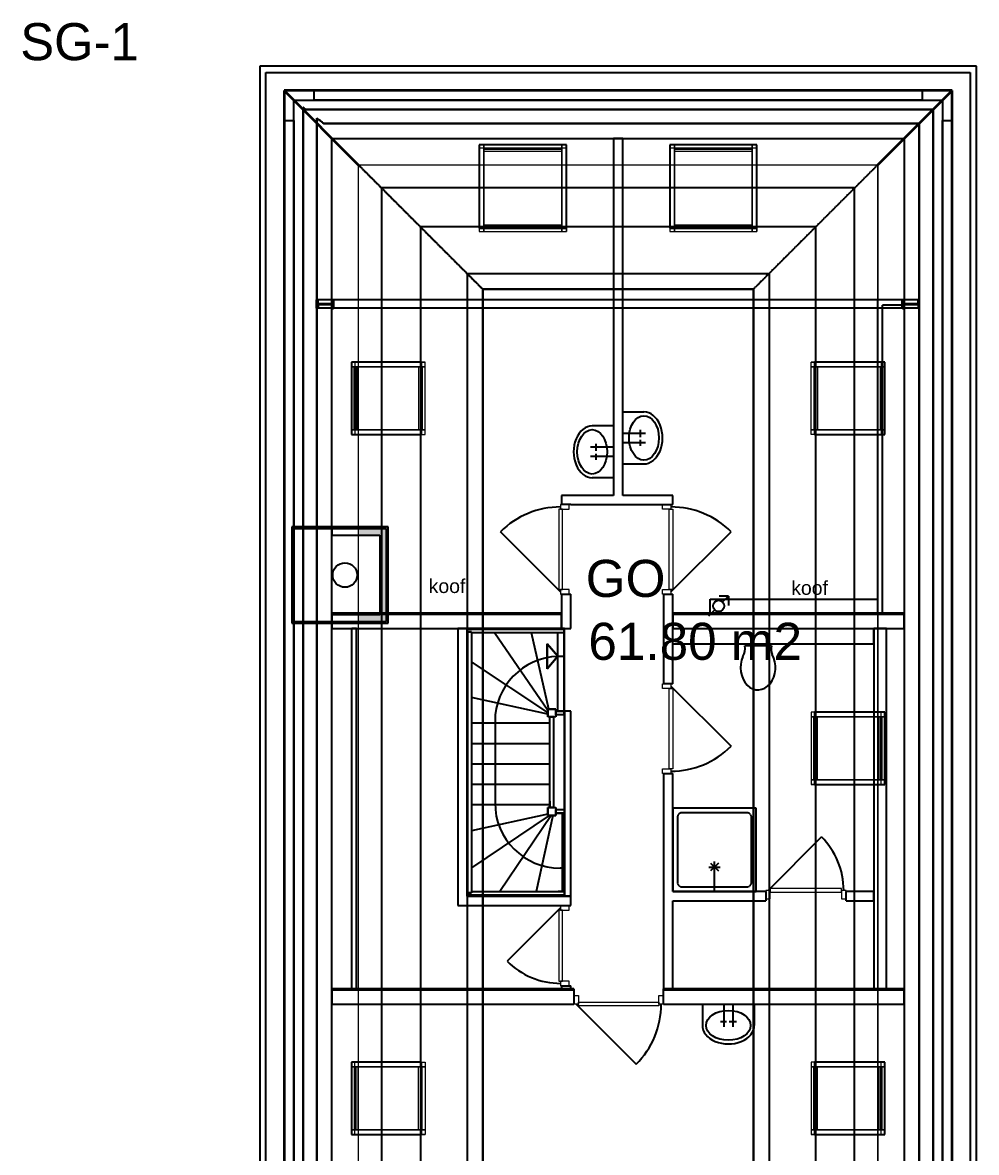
# Model space of a CAD drawing. Header units: millimetres. Extents: x 0 to 59350, y 0 to 29700.
# Drawn here: x 44178 to 46752, y 18682 to 21731 of the extents above; entities that cross this region are included whole.
import ezdxf

# ---------------------------------------------------------------- set-up
doc = ezdxf.new("R2010")
doc.units = ezdxf.units.MM
doc.linetypes.add('PUNKT2_S9', pattern=[1, 0, -1])
doc.linetypes.add('VERDECKT2_S2', pattern=[2.7, 2, -0.7])
doc.layers.add('LAYER1', color=1, linetype='Continuous', lineweight=18)
doc.layers.add('Standard', color=7, linetype='Continuous', lineweight=25)
for name, color, linetype in [('LAYER3', 1, 'Continuous'), ('LAYER4', 1, 'Continuous'), ('LAYER9', 1, 'Continuous')]:
    doc.layers.add(name, color=color, linetype=linetype)
doc.styles.add('ARIAL', font='arial.ttf')

msp = doc.modelspace()

# ---------------------------------------------------------------- hatches: boundary and pattern name
at = {"layer": 'Standard', "linetype": 'PUNKT2_S9', "lineweight": -3}
for points in [[(45083.8, 20347.5), (45142.4, 20347.5), (45142.4, 20365), (45083.8, 20365)], [(45142.4, 20365), (45142.4, 20132.5), (45159.9, 20132.5), (45159.9, 20365)], [(45083.8, 20115), (45159.9, 20115), (45159.9, 20132.5), (45083.8, 20132.5)]]:
    msp.add_hatch(color=9, dxfattribs=at).paths.add_polyline_path(points)

# ---------------------------------------------------------------- linework, layer by layer
at = {"layer": 'LAYER1', "color": 1, "linetype": 'Continuous', "lineweight": -3}
for p, q in [((45595.3, 19874.5), (45451.5, 20084.2)), ((45598.4, 19878.3), (45551.6, 20084.2)), ((45622.4, 19872.5), (45622.4, 20084.2)), ((45638.6, 20084.2), (45638.6, 19872.5)), ((45593.6, 20054.1), (45593.6, 19987.2)), ((45622.4, 20020.7), (45593.6, 20054.1)), ((45593.6, 20054.1), (45622.4, 20020.7)), ((45593.6, 19987.2), (45593.6, 20054.1)), ((45595.3, 19868.9), (45389.4, 20006.1)), ((45593.6, 19987.2), (45622.4, 20020.7)), ((45622.4, 20020.7), (45593.6, 19987.2)), ((45595.3, 19864.9), (45389.4, 19909.3)), ((45599.1, 19878.3), (45595.3, 19878.3)), ((45595.3, 19878.3), (45595.3, 19864.9)), ((45604.7, 19878.3), (45595.3, 19878.3)), ((45595.3, 19878.3), (45595.3, 19868.9)), ((45608.7, 19878.3), (45595.3, 19878.3)), ((45595.3, 19878.3), (45595.3, 19874.5)), ((45616.5, 19878.3), (45598.4, 19878.3)), ((45616.5, 19872.5), (45616.5, 19878.3)), ((45595.3, 19875.2), (45595.3, 19857.1)), ((45632.4, 19872.5), (45616.5, 19872.5)), ((45638.6, 19872.5), (45622.4, 19872.5)), ((45601.1, 19840), (45389.4, 19840)), ((45452.8, 19845), (45452.8, 19625)), ((45601.1, 19785), (45389.4, 19785)), ((45601.1, 19730), (45389.4, 19730)), ((45601.1, 19675), (45389.4, 19675)), ((45601.1, 19620), (45389.4, 19620)), ((45595.3, 19612.8), (45595.3, 19594.7)), ((45601.1, 19612.8), (45595.3, 19612.8)), ((45595.3, 19605), (45595.3, 19591.6)), ((45601.1, 19630), (45601.1, 19612.8)), ((45595.3, 19594.7), (45389.4, 19549.8)), ((45599.1, 19591.6), (45389.4, 19450.2)), ((45604.7, 19591.6), (45465.9, 19385.7)), ((45608.7, 19591.6), (45563.7, 19385.7)), ((45595.3, 19601.1), (45595.3, 19591.6)), ((45595.3, 19595.5), (45595.3, 19591.6)), ((45595.3, 19591.6), (45599.1, 19591.6)), ((45595.3, 19591.6), (45608.7, 19591.6)), ((45595.3, 19591.6), (45604.7, 19591.6)), ((45598.4, 19591.6), (45616.5, 19591.6)), ((45616.5, 19591.6), (45616.5, 19597.5)), ((45616.5, 19597.5), (45633.6, 19597.5)), ((45623.6, 19597.5), (45639.9, 19597.5)), ((45633.6, 19597.5), (45633.6, 19385.7)), ((45639.9, 19385.7), (45623.6, 19385.7))]:
    msp.add_line(p, q, dxfattribs=at)
at = {"layer": 'LAYER3', "color": 3, "linetype": 'Continuous', "lineweight": -3}
for p, q in [((45379.9, 20093.7), (45638.6, 20093.7)), ((45638.6, 20093.7), (45638.6, 20084.2)), ((45379.9, 19382.7), (45379.9, 20087.2)), ((45379.9, 20087.2), (45389.4, 20087.2)), ((45389.4, 20087.2), (45379.9, 20087.2)), ((45389.4, 20087.2), (45389.4, 19382.7)), ((45638.6, 20084.2), (45389.4, 20084.2)), ((45601.1, 19612.8), (45601.1, 19857.1)), ((45601.1, 19857.1), (45610.6, 19857.1)), ((45610.6, 19857.1), (45610.6, 19612.8)), ((45616.5, 19863), (45616.5, 19872.5)), ((45616.5, 19872.5), (45638.6, 19872.5)), ((45638.6, 19863), (45616.5, 19863)), ((45638.6, 19872.5), (45638.6, 19863)), ((45610.6, 19612.8), (45601.1, 19612.8)), ((45616.5, 19597.5), (45616.5, 19607)), ((45616.5, 19607), (45639.9, 19607)), ((45639.9, 19597.5), (45616.5, 19597.5)), ((45389.4, 19382.7), (45379.9, 19382.7)), ((45379.9, 19376.2), (45379.9, 19382.7)), ((45379.9, 19382.7), (45389.4, 19382.7)), ((45639.9, 19376.2), (45379.9, 19376.2)), ((45389.4, 19385.7), (45639.9, 19385.7))]:
    msp.add_line(p, q, dxfattribs=at)
at = {"layer": 'LAYER4', "color": 4, "linetype": 'Continuous', "lineweight": -3}
for p, q in [((45595.3, 19857.1), (45595.3, 19878.3)), ((45595.3, 19878.3), (45616.5, 19878.3)), ((45616.5, 19878.3), (45616.5, 19857.1)), ((45616.5, 19857.1), (45595.3, 19857.1)), ((45595.3, 19591.6), (45595.3, 19612.8)), ((45595.3, 19612.8), (45616.5, 19612.8)), ((45616.5, 19612.8), (45616.5, 19591.6)), ((45616.5, 19591.6), (45595.3, 19591.6))]:
    msp.add_line(p, q, dxfattribs=at)
at = {"layer": 'LAYER9', "color": 8, "linetype": 'Continuous', "lineweight": -3}
for p, q in [((45622.4, 20020.7), (45638.6, 20020.7)), ((45639.9, 19449.2), (45628.6, 19449.2))]:
    msp.add_line(p, q, dxfattribs=at)
for centre, start, end in [((45628.6, 19845), 92.0375, 180), ((45628.6, 19625), 180, 270)]:
    msp.add_arc(centre, 175.8, start, end, dxfattribs=at)
at = {"layer": 'Standard', "color": 5, "linetype": 'Continuous', "lineweight": -3}
for p, q in [((44818.1, 21613), (44818.1, 17929.5)), ((46751.6, 21613), (44818.1, 21613)), ((44834.9, 17946.2), (44834.9, 21596.2)), ((44834.9, 21596.2), (46734.9, 21596.2)), ((46734.9, 21596.2), (46734.9, 17946.2)), ((46751.6, 17929.5), (46751.6, 21613)), ((45645.4, 21401.3), (45410.4, 21401.3)), ((45410.4, 21401.3), (45410.4, 21347.3)), ((45645.4, 21347.3), (45645.4, 21401.3)), ((46159.4, 21401.3), (45924.4, 21401.3)), ((45924.4, 21401.3), (45924.4, 21347.3)), ((46159.4, 21347.3), (46159.4, 21401.3)), ((45083.8, 20814), (45065.2, 20814)), ((45065.2, 20814), (45065.2, 20619)), ((46504.6, 20814), (46486, 20814)), ((46504.6, 20619), (46504.6, 20814)), ((45797.4, 20680), (45854.6, 20680)), ((45772.4, 20642.5), (45715.1, 20642.5)), ((45065.2, 20619), (45083.8, 20619)), ((45797.4, 20622.5), (45859, 20622.5)), ((45844.8, 20631.6), (45844.8, 20612.4)), ((46486, 20619), (46504.6, 20619)), ((45772.4, 20585), (45710.8, 20585)), ((45724.9, 20594.1), (45724.9, 20574.9)), ((45797.4, 20597.5), (45859, 20597.5)), ((45844.8, 20605), (45844.8, 20588.8)), ((45772.4, 20560), (45710.8, 20560)), ((45724.9, 20567.5), (45724.9, 20551.3)), ((45797.4, 20540), (45855.1, 20540)), ((45772.4, 20502.5), (45714.7, 20502.5)), ((45629.6, 20194.5), (45467.5, 20356.6)), ((45927.6, 20194.5), (46089.7, 20356.6)), ((45632.4, 20137.5), (45083.8, 20137.5)), ((45083.8, 20134.3), (45632.4, 20134.3)), ((45632.4, 20134.3), (45083.8, 20134.3)), ((45632.4, 20134.3), (45632.4, 20137.5)), ((45632.4, 20099.3), (45632.4, 20134.3)), ((46486, 20137.5), (45932.4, 20137.5)), ((45932.4, 20137.5), (45932.4, 20134.3)), ((45932.4, 20134.3), (46486, 20134.3)), ((46486, 20134.3), (45932.4, 20134.3)), ((45932.4, 20134.3), (45932.4, 20099.3)), ((45083.8, 20096.2), (45632.4, 20096.2)), ((45632.4, 20096.2), (45632.4, 20099.3)), ((45932.4, 20099.3), (45932.4, 20096.2)), ((45932.4, 20096.2), (46486, 20096.2)), ((46474.9, 20053.7), (45932.4, 20053.7)), ((46198.8, 20048.7), (46126.6, 20048.7)), ((45927.6, 19940), (46089.7, 19777.9)), ((46504.6, 19869.7), (46486, 19869.7)), ((46504.6, 19674.7), (46504.6, 19869.7)), ((46486, 19674.7), (46504.6, 19674.7)), ((46157.4, 19611.2), (45932.4, 19611.2)), ((45932.4, 19611.2), (45932.4, 19386.2)), ((46157.4, 19386.2), (46157.4, 19611.2)), ((45944.9, 19586.2), (45944.9, 19411.2)), ((46132.4, 19598.7), (45957.4, 19598.7)), ((46144.9, 19411.2), (46144.9, 19586.2)), ((46189.4, 19389), (46333.8, 19533.4)), ((46029.9, 19452.1), (46059.9, 19452.1)), ((46034.3, 19462.7), (46055.5, 19441.5)), ((46055.5, 19462.7), (46034.3, 19441.5)), ((46044.9, 19386.2), (46044.9, 19467.1)), ((45957.4, 19398.7), (46132.4, 19398.7)), ((45932.4, 19386.2), (46157.4, 19386.2)), ((45629.6, 19342.5), (45485.2, 19198)), ((45665.6, 19123.7), (45083.8, 19123.7)), ((45083.8, 19120.6), (45665.6, 19120.6)), ((45665.6, 19120.6), (45083.8, 19120.6)), ((45665.6, 19123.7), (45665.6, 19120.6)), ((45665.6, 19120.6), (45665.6, 19102.5)), ((45907.4, 19120.6), (45907.4, 19123.7)), ((46486, 19123.7), (45907.4, 19123.7)), ((45907.4, 19120.6), (46486, 19120.6)), ((46486, 19120.6), (45907.4, 19120.6)), ((45907.4, 19102.5), (45907.4, 19120.6)), ((45665.6, 19102.5), (45665.6, 19085.6)), ((45665.6, 19085.6), (45665.6, 19085)), ((45665.6, 19085), (45665.6, 19082.5)), ((45907.4, 19085.6), (45907.4, 19102.5)), ((45907.4, 19085), (45907.4, 19085.6)), ((45907.4, 19082.5), (45907.4, 19085)), ((45083.8, 19082.5), (45665.6, 19082.5)), ((45671.9, 19082.2), (45834, 18920.1)), ((45907.4, 19082.5), (46486, 19082.5)), ((46012.4, 19082.2), (46012.4, 19024.5)), ((46069.9, 19082.2), (46069.9, 19020.6)), ((46094.9, 19082.2), (46094.9, 19020.6)), ((46152.4, 19082.2), (46152.4, 19025)), ((46077.4, 19034.8), (46061.2, 19034.8)), ((46104, 19034.8), (46084.8, 19034.8)), ((45083.8, 18925.5), (45065.2, 18925.5)), ((45065.2, 18925.5), (45065.2, 18730.5)), ((46504.6, 18925.5), (46486, 18925.5)), ((46504.6, 18730.5), (46504.6, 18925.5)), ((45065.2, 18730.5), (45083.8, 18730.5)), ((46486, 18730.5), (46504.6, 18730.5))]:
    msp.add_line(p, q, dxfattribs=at)
at = {"layer": 'Standard', "color": 51, "linetype": 'Continuous', "lineweight": 18}
for p, q in [((46304.9, 21596.2), (44834.9, 21596.2)), ((44834.9, 21596.2), (44834.9, 17946.2)), ((46734.9, 21596.2), (46304.9, 21596.2)), ((46734.9, 17946.2), (46734.9, 21596.2))]:
    msp.add_line(p, q, dxfattribs=at)
at = {"layer": 'Standard', "color": 7, "linetype": 'Continuous', "lineweight": 25}
for p, q in [((45083.8, 21347.3), (44883.8, 21547.3)), ((46686, 21547.3), (46486, 21347.3))]:
    msp.add_line(p, q, dxfattribs=at)
at = {"layer": 'Standard', "color": 7, "linetype": 'Continuous', "lineweight": -3}
for p, q in [((44883.8, 17995.1), (44883.8, 21547.3)), ((46686, 17995.1), (46686, 21547.3)), ((46423, 21284.4), (45146.7, 21284.4)), ((45146.7, 21284.4), (45146.7, 18258.1)), ((46423, 18258.1), (46423, 21284.4)), ((46484.9, 20982.6), (46484.9, 20137.5)), ((46486, 20982.6), (46484.9, 20982.6)), ((46082.9, 20183.3), (46057.9, 20183.3)), ((46067, 20167.4), (46082.9, 20183.3)), ((46082.9, 20183.3), (46082.9, 20158.3)), ((46029.9, 20130.2), (46045.8, 20146.2)), ((46484.9, 20137.5), (46486, 20137.5)), ((45932.4, 20053.7), (45932.4, 20096.2)), ((46474.9, 20096.2), (46474.9, 19386.2)), ((46486, 20096.2), (46474.9, 20096.2)), ((46474.9, 20053.7), (46474.9, 20096.2)), ((46474.9, 19386.2), (46474.9, 19361.2)), ((46474.9, 19361.2), (46474.9, 19123.7)), ((46474.9, 19123.7), (46486, 19123.7))]:
    msp.add_line(p, q, dxfattribs=at)
at = {"layer": 'Standard', "color": 34, "linetype": 'Continuous', "lineweight": 18}
for p, q in [((45083.8, 21347.3), (44883.8, 21547.3)), ((44883.8, 21547.3), (44883.8, 17995.1)), ((44883.8, 21547.3), (45083.8, 21347.3)), ((46686, 21547.3), (44883.8, 21547.3)), ((46486, 21347.3), (46686, 21547.3)), ((46686, 21547.3), (46486, 21347.3)), ((46686, 17995.1), (46686, 21547.3))]:
    msp.add_line(p, q, dxfattribs=at)
at = {"layer": 'Standard', "color": 255, "linetype": 'Continuous', "lineweight": 35}
for p, q in [((45083.8, 21347.3), (44883.8, 21547.3)), ((44883.8, 21547.3), (44883.8, 17995.1)), ((44883.8, 21547.3), (45083.8, 21347.3)), ((46686, 21547.3), (44883.8, 21547.3)), ((46486, 21347.3), (46686, 21547.3)), ((46686, 21547.3), (46486, 21347.3)), ((46686, 17995.1), (46686, 21547.3))]:
    msp.add_line(p, q, dxfattribs=at)
at = {"layer": 'Standard', "color": 1, "linetype": 'VERDECKT2_S2', "lineweight": -3}
for p, q in [((44964.9, 21546.2), (44884.9, 21546.2)), ((44884.9, 21546.2), (44884.9, 21521.2)), ((44964.9, 21521.2), (44964.9, 21546.2)), ((46684.9, 21546.2), (46604.9, 21546.2)), ((46604.9, 21546.2), (46604.9, 21521.2)), ((46684.9, 21521.2), (46684.9, 21546.2)), ((44884.9, 21521.2), (44884.9, 21466.2)), ((44909.9, 18021.2), (44909.9, 21521.2)), ((44909.9, 21521.2), (46304.9, 21521.2)), ((44934.9, 21501.8), (44942.1, 21496.2)), ((44934.9, 21496.2), (44934.9, 21501.8)), ((44934.9, 21501.8), (44934.9, 21496.2)), ((44942.1, 21496.2), (44934.9, 21501.8)), ((44934.9, 18046.2), (44934.9, 21496.2)), ((44934.9, 21496.2), (44934.9, 18046.2)), ((44942.1, 21496.2), (46634.9, 21496.2)), ((46634.9, 21496.2), (44942.1, 21496.2)), ((46604.9, 21521.2), (44964.9, 21521.2)), ((46304.9, 21521.2), (46659.9, 21521.2)), ((46634.9, 21496.2), (46634.9, 18046.2)), ((46634.9, 18046.2), (46634.9, 21496.2)), ((46659.9, 21521.2), (46659.9, 18021.2)), ((46684.9, 21466.2), (46684.9, 21521.2)), ((44884.9, 21466.2), (44909.9, 21466.2)), ((44909.9, 21466.2), (44909.9, 18076.2)), ((44972.4, 21472.7), (44990.4, 21458.7)), ((44972.4, 21458.7), (44972.4, 21472.7)), ((44972.4, 21472.7), (44972.4, 21458.7)), ((44990.4, 21458.7), (44972.4, 21472.7)), ((46659.9, 18076.2), (46659.9, 21466.2)), ((46659.9, 21466.2), (46684.9, 21466.2)), ((44972.4, 18083.7), (44972.4, 21458.7)), ((44972.4, 21458.7), (44972.4, 18083.7)), ((44990.4, 21458.7), (46597.4, 21458.7)), ((46597.4, 21458.7), (44990.4, 21458.7)), ((46597.4, 21458.7), (46597.4, 18083.7)), ((46597.4, 18083.7), (46597.4, 21458.7)), ((45012.9, 21418.2), (45772.4, 21418.2)), ((45012.9, 20365), (45012.9, 21418.2)), ((45797.4, 21418.2), (45772.4, 21418.2)), ((45772.4, 21418.2), (45772.4, 21347.3)), ((45772.4, 21418.2), (45797.4, 21418.2)), ((45797.4, 21347.3), (45797.4, 21418.2)), ((45797.4, 21418.2), (46556.9, 21418.2)), ((46556.9, 21418.2), (46556.9, 18124.2)), ((45420, 21011.1), (45083.8, 21347.3)), ((45083.8, 21347.3), (45420, 21011.1)), ((45420, 21011.1), (45083.8, 21347.3)), ((45083.8, 21347.3), (45420, 21011.1)), ((45410.4, 21347.3), (45410.4, 21176.3)), ((45645.4, 21176.3), (45645.4, 21347.3)), ((45924.4, 21347.3), (45924.4, 21176.3)), ((46149.8, 21011.1), (46486, 21347.3)), ((46486, 21347.3), (46149.8, 21011.1)), ((46149.8, 21011.1), (46486, 21347.3)), ((46486, 21347.3), (46149.8, 21011.1)), ((46159.4, 21176.3), (46159.4, 21347.3)), ((45410.4, 21176.3), (45645.4, 21176.3)), ((45924.4, 21176.3), (46159.4, 21176.3)), ((46149.8, 21011.1), (45420, 21011.1)), ((45420, 21011.1), (45420, 18531.3)), ((45420, 18531.3), (45420, 21011.1)), ((45420, 21011.1), (46149.8, 21011.1)), ((46149.8, 21011.1), (45420, 21011.1)), ((45420, 21011.1), (45420, 18531.3)), ((45420, 18531.3), (45420, 21011.1)), ((45420, 21011.1), (46149.8, 21011.1)), ((46149.8, 18531.3), (46149.8, 21011.1)), ((46149.8, 21011.1), (46149.8, 18531.3)), ((46149.8, 18531.3), (46149.8, 21011.1)), ((46149.8, 21011.1), (46149.8, 18531.3)), ((46498.4, 20982.6), (46486, 20982.6)), ((46552.4, 20982.6), (46498.4, 20982.6)), ((46552.4, 20969.1), (46552.4, 20982.6)), ((46498.4, 20969.1), (46552.4, 20969.1)), ((46498.4, 20137.5), (46498.4, 20969.1)), ((45254.8, 20814), (45083.8, 20814)), ((45254.8, 20619), (45254.8, 20814)), ((46486, 20814), (46315, 20814)), ((46315, 20814), (46315, 20619)), ((45083.8, 20619), (45254.8, 20619)), ((46315, 20619), (46486, 20619)), ((45083.8, 20370), (44904.9, 20370)), ((44904.9, 20370), (44904.9, 20110)), ((45083.8, 20365), (44909.9, 20365)), ((44909.9, 20365), (44909.9, 20115)), ((45083.8, 20365), (45012.9, 20365)), ((45012.9, 20365), (45012.9, 20347.5)), ((45012.9, 20347.5), (45012.9, 20365)), ((45012.9, 20347.5), (45083.8, 20347.5)), ((45012.9, 20132.5), (45012.9, 20347.5)), ((45083.8, 20137.5), (45012.9, 20137.5)), ((45012.9, 20137.5), (45012.9, 20134.3)), ((45012.9, 20134.3), (45083.8, 20134.3)), ((45083.8, 20134.3), (45012.9, 20134.3)), ((45012.9, 20134.3), (45012.9, 20099.3)), ((45083.8, 20132.5), (45012.9, 20132.5)), ((45012.9, 20132.5), (45012.9, 20115)), ((45012.9, 20115), (45012.9, 20132.5)), ((46486, 20137.5), (46498.4, 20137.5)), ((46556.9, 20137.5), (46486, 20137.5)), ((46486, 20134.3), (46556.9, 20134.3)), ((46556.9, 20134.3), (46486, 20134.3)), ((46556.9, 20134.3), (46556.9, 20137.5)), ((46556.9, 20099.3), (46556.9, 20134.3)), ((44904.9, 20110), (45083.8, 20110)), ((44909.9, 20115), (45083.8, 20115)), ((45012.9, 20115), (45083.8, 20115)), ((45012.9, 18124.2), (45012.9, 20115)), ((45012.9, 20099.3), (45012.9, 20096.2)), ((45012.9, 20096.2), (45083.8, 20096.2)), ((45065.4, 20096.2), (45065.4, 19123.7)), ((45078.9, 20096.2), (45065.4, 20096.2)), ((45078.9, 19123.7), (45078.9, 20096.2)), ((45639.9, 20096.2), (45377.4, 20096.2)), ((45377.4, 20096.2), (45377.4, 19373.7)), ((45639.9, 19373.7), (45639.9, 20096.2)), ((46486, 20096.2), (46556.9, 20096.2)), ((46509.4, 20096.2), (46486, 20096.2)), ((46509.4, 19123.7), (46509.4, 20096.2)), ((46556.9, 20096.2), (46556.9, 20099.3)), ((46486, 19869.7), (46315, 19869.7)), ((46315, 19869.7), (46315, 19674.7)), ((46315, 19674.7), (46486, 19674.7)), ((45377.4, 19373.7), (45639.9, 19373.7)), ((45083.8, 19123.7), (45012.9, 19123.7)), ((45012.9, 19123.7), (45012.9, 19120.6)), ((45012.9, 19120.6), (45083.8, 19120.6)), ((45083.8, 19120.6), (45012.9, 19120.6)), ((45012.9, 19120.6), (45012.9, 19085.6)), ((45065.4, 19123.7), (45078.9, 19123.7)), ((46486, 19123.7), (46509.4, 19123.7)), ((46556.9, 19123.7), (46486, 19123.7)), ((46486, 19120.6), (46556.9, 19120.6)), ((46556.9, 19120.6), (46486, 19120.6)), ((46556.9, 19120.6), (46556.9, 19123.7)), ((46556.9, 19085.6), (46556.9, 19120.6)), ((45012.9, 19085.6), (45012.9, 19082.5)), ((46556.9, 19082.5), (46556.9, 19085.6)), ((45012.9, 19082.5), (45083.8, 19082.5)), ((46486, 19082.5), (46556.9, 19082.5)), ((45254.8, 18925.5), (45083.8, 18925.5)), ((45254.8, 18730.5), (45254.8, 18925.5)), ((46486, 18925.5), (46315, 18925.5)), ((46315, 18925.5), (46315, 18730.5)), ((45083.8, 18730.5), (45254.8, 18730.5)), ((46315, 18730.5), (46486, 18730.5))]:
    msp.add_line(p, q, dxfattribs=at)
at = {"layer": 'Standard', "color": 59, "linetype": 'Continuous', "lineweight": 18}
for p, q in [((45410.4, 21401.3), (45410.4, 21176.3)), ((45422.9, 21401.3), (45410.4, 21401.3)), ((45410.4, 21401.3), (45410.4, 21391.7)), ((45422.9, 21176.3), (45422.9, 21401.3)), ((45422.9, 21401.3), (45422.9, 21391.7)), ((45632.9, 21401.3), (45422.9, 21401.3)), ((45422.9, 21401.3), (45422.9, 21393.2)), ((45422.9, 21401.3), (45422.9, 21391.7)), ((45645.4, 21401.3), (45632.9, 21401.3)), ((45632.9, 21401.3), (45632.9, 21176.3)), ((45632.9, 21401.3), (45632.9, 21391.7)), ((45632.9, 21393.2), (45632.9, 21401.3)), ((45632.9, 21401.3), (45632.9, 21391.7)), ((45645.4, 21176.3), (45645.4, 21401.3)), ((45645.4, 21401.3), (45645.4, 21391.7)), ((45924.4, 21401.3), (45924.4, 21176.3)), ((45936.9, 21401.3), (45924.4, 21401.3)), ((45924.4, 21401.3), (45924.4, 21391.7)), ((45936.9, 21176.3), (45936.9, 21401.3)), ((45936.9, 21401.3), (45936.9, 21391.7)), ((46146.9, 21401.3), (45936.9, 21401.3)), ((45936.9, 21401.3), (45936.9, 21393.2)), ((45936.9, 21401.3), (45936.9, 21391.7)), ((46159.4, 21401.3), (46146.9, 21401.3)), ((46146.9, 21401.3), (46146.9, 21176.3)), ((46146.9, 21401.3), (46146.9, 21391.7)), ((46146.9, 21393.2), (46146.9, 21401.3)), ((46146.9, 21401.3), (46146.9, 21391.7)), ((46159.4, 21176.3), (46159.4, 21401.3)), ((46159.4, 21401.3), (46159.4, 21391.7)), ((45410.4, 21391.7), (45410.4, 21166.7)), ((45422.9, 21391.7), (45410.4, 21391.7)), ((45422.9, 21393.2), (45632.9, 21393.2)), ((45422.9, 21393.2), (45422.9, 21383.7)), ((45422.9, 21166.7), (45422.9, 21391.7)), ((45632.9, 21391.7), (45422.9, 21391.7)), ((45422.9, 21391.7), (45422.9, 21383.7)), ((45422.9, 21383.7), (45632.9, 21383.7)), ((45632.9, 21393.2), (45632.9, 21383.7)), ((45645.4, 21391.7), (45632.9, 21391.7)), ((45632.9, 21391.7), (45632.9, 21166.7)), ((45632.9, 21383.7), (45632.9, 21391.7)), ((45645.4, 21166.7), (45645.4, 21391.7)), ((45924.4, 21391.7), (45924.4, 21166.7)), ((45936.9, 21391.7), (45924.4, 21391.7)), ((45936.9, 21393.2), (46146.9, 21393.2)), ((45936.9, 21393.2), (45936.9, 21383.7)), ((45936.9, 21166.7), (45936.9, 21391.7)), ((46146.9, 21391.7), (45936.9, 21391.7)), ((45936.9, 21391.7), (45936.9, 21383.7)), ((45936.9, 21383.7), (46146.9, 21383.7)), ((46146.9, 21393.2), (46146.9, 21383.7)), ((46159.4, 21391.7), (46146.9, 21391.7)), ((46146.9, 21391.7), (46146.9, 21166.7)), ((46146.9, 21383.7), (46146.9, 21391.7)), ((46159.4, 21166.7), (46159.4, 21391.7)), ((45410.4, 21176.3), (45422.9, 21176.3)), ((45410.4, 21176.3), (45410.4, 21166.7)), ((45410.4, 21166.7), (45422.9, 21166.7)), ((45632.9, 21184.3), (45422.9, 21184.3)), ((45422.9, 21184.3), (45422.9, 21176.3)), ((45422.9, 21184.3), (45422.9, 21174.8)), ((45422.9, 21176.3), (45422.9, 21166.7)), ((45422.9, 21176.3), (45632.9, 21176.3)), ((45422.9, 21176.3), (45422.9, 21166.7)), ((45632.9, 21174.8), (45422.9, 21174.8)), ((45422.9, 21174.8), (45422.9, 21166.7)), ((45422.9, 21166.7), (45632.9, 21166.7)), ((45632.9, 21176.3), (45632.9, 21184.3)), ((45632.9, 21184.3), (45632.9, 21174.8)), ((45632.9, 21176.3), (45645.4, 21176.3)), ((45632.9, 21176.3), (45632.9, 21166.7)), ((45632.9, 21176.3), (45632.9, 21166.7)), ((45632.9, 21166.7), (45632.9, 21174.8)), ((45632.9, 21166.7), (45645.4, 21166.7)), ((45645.4, 21176.3), (45645.4, 21166.7)), ((45924.4, 21176.3), (45936.9, 21176.3)), ((45924.4, 21176.3), (45924.4, 21166.7)), ((45924.4, 21166.7), (45936.9, 21166.7)), ((46146.9, 21184.3), (45936.9, 21184.3)), ((45936.9, 21184.3), (45936.9, 21176.3)), ((45936.9, 21184.3), (45936.9, 21174.8)), ((45936.9, 21176.3), (45936.9, 21166.7)), ((45936.9, 21176.3), (46146.9, 21176.3)), ((45936.9, 21176.3), (45936.9, 21166.7)), ((46146.9, 21174.8), (45936.9, 21174.8)), ((45936.9, 21174.8), (45936.9, 21166.7)), ((45936.9, 21166.7), (46146.9, 21166.7)), ((46146.9, 21176.3), (46146.9, 21184.3)), ((46146.9, 21184.3), (46146.9, 21174.8)), ((46146.9, 21176.3), (46159.4, 21176.3)), ((46146.9, 21176.3), (46146.9, 21166.7)), ((46146.9, 21176.3), (46146.9, 21166.7)), ((46146.9, 21166.7), (46146.9, 21174.8)), ((46146.9, 21166.7), (46159.4, 21166.7)), ((46159.4, 21176.3), (46159.4, 21166.7)), ((45254.8, 20814), (45065.2, 20814)), ((45065.2, 20814), (45065.2, 20801.5)), ((45065.2, 20814), (45074.8, 20814)), ((45065.2, 20801.5), (45254.8, 20801.5)), ((45065.2, 20801.5), (45074.8, 20801.5)), ((45065.2, 20801.5), (45065.2, 20631.5)), ((45073.2, 20801.5), (45065.2, 20801.5)), ((45065.2, 20801.5), (45074.8, 20801.5)), ((45073.2, 20631.5), (45073.2, 20801.5)), ((45073.2, 20801.5), (45082.8, 20801.5)), ((45264.4, 20814), (45074.8, 20814)), ((45074.8, 20814), (45074.8, 20801.5)), ((45074.8, 20801.5), (45264.4, 20801.5)), ((45074.8, 20801.5), (45074.8, 20631.5)), ((45082.8, 20801.5), (45074.8, 20801.5)), ((45082.8, 20631.5), (45082.8, 20801.5)), ((45254.8, 20801.5), (45246.8, 20801.5)), ((45246.8, 20801.5), (45246.8, 20631.5)), ((45246.8, 20801.5), (45256.4, 20801.5)), ((45254.8, 20801.5), (45254.8, 20814)), ((45254.8, 20814), (45264.4, 20814)), ((45254.8, 20801.5), (45264.4, 20801.5)), ((45254.8, 20631.5), (45254.8, 20801.5)), ((45254.8, 20801.5), (45264.4, 20801.5)), ((45264.4, 20801.5), (45256.4, 20801.5)), ((45256.4, 20801.5), (45256.4, 20631.5)), ((45264.4, 20801.5), (45264.4, 20814)), ((45264.4, 20631.5), (45264.4, 20801.5)), ((46305.4, 20814), (46495, 20814)), ((46305.4, 20801.5), (46305.4, 20814)), ((46315, 20814), (46305.4, 20814)), ((46495, 20801.5), (46305.4, 20801.5)), ((46315, 20801.5), (46305.4, 20801.5)), ((46305.4, 20631.5), (46305.4, 20801.5)), ((46305.4, 20801.5), (46313.4, 20801.5)), ((46315, 20801.5), (46305.4, 20801.5)), ((46313.4, 20801.5), (46313.4, 20631.5)), ((46323, 20801.5), (46313.4, 20801.5)), ((46315, 20814), (46504.6, 20814)), ((46315, 20801.5), (46315, 20814)), ((46504.6, 20801.5), (46315, 20801.5)), ((46315, 20631.5), (46315, 20801.5)), ((46315, 20801.5), (46323, 20801.5)), ((46323, 20801.5), (46323, 20631.5)), ((46487, 20631.5), (46487, 20801.5)), ((46487, 20801.5), (46495, 20801.5)), ((46496.5, 20801.5), (46487, 20801.5)), ((46495, 20814), (46495, 20801.5)), ((46504.6, 20814), (46495, 20814)), ((46504.6, 20801.5), (46495, 20801.5)), ((46495, 20801.5), (46495, 20631.5)), ((46504.6, 20801.5), (46495, 20801.5)), ((46496.5, 20631.5), (46496.5, 20801.5)), ((46496.5, 20801.5), (46504.6, 20801.5)), ((46504.6, 20814), (46504.6, 20801.5)), ((46504.6, 20801.5), (46504.6, 20631.5)), ((45254.8, 20631.5), (45065.2, 20631.5)), ((45065.2, 20631.5), (45065.2, 20619)), ((45065.2, 20631.5), (45074.8, 20631.5)), ((45065.2, 20631.5), (45073.2, 20631.5)), ((45065.2, 20631.5), (45074.8, 20631.5)), ((45065.2, 20619), (45254.8, 20619)), ((45065.2, 20619), (45074.8, 20619)), ((45073.2, 20631.5), (45082.8, 20631.5)), ((45264.4, 20631.5), (45074.8, 20631.5)), ((45074.8, 20631.5), (45074.8, 20619)), ((45074.8, 20631.5), (45082.8, 20631.5)), ((45074.8, 20619), (45264.4, 20619)), ((45246.8, 20631.5), (45254.8, 20631.5)), ((45246.8, 20631.5), (45256.4, 20631.5)), ((45254.8, 20619), (45254.8, 20631.5)), ((45254.8, 20631.5), (45264.4, 20631.5)), ((45254.8, 20631.5), (45264.4, 20631.5)), ((45254.8, 20619), (45264.4, 20619)), ((45256.4, 20631.5), (45264.4, 20631.5)), ((45264.4, 20619), (45264.4, 20631.5)), ((46305.4, 20619), (46305.4, 20631.5)), ((46305.4, 20631.5), (46495, 20631.5)), ((46315, 20631.5), (46305.4, 20631.5)), ((46313.4, 20631.5), (46305.4, 20631.5)), ((46315, 20631.5), (46305.4, 20631.5)), ((46495, 20619), (46305.4, 20619)), ((46315, 20619), (46305.4, 20619)), ((46323, 20631.5), (46313.4, 20631.5)), ((46315, 20619), (46315, 20631.5)), ((46315, 20631.5), (46504.6, 20631.5)), ((46323, 20631.5), (46315, 20631.5)), ((46504.6, 20619), (46315, 20619)), ((46495, 20631.5), (46487, 20631.5)), ((46496.5, 20631.5), (46487, 20631.5)), ((46495, 20631.5), (46495, 20619)), ((46504.6, 20631.5), (46495, 20631.5)), ((46504.6, 20631.5), (46495, 20631.5)), ((46504.6, 20619), (46495, 20619)), ((46504.6, 20631.5), (46496.5, 20631.5)), ((46504.6, 20631.5), (46504.6, 20619)), ((46495, 19869.7), (46305.4, 19869.7)), ((46305.4, 19869.7), (46305.4, 19857.2)), ((46315, 19869.7), (46305.4, 19869.7)), ((46305.4, 19857.2), (46495, 19857.2)), ((46315, 19857.2), (46305.4, 19857.2)), ((46305.4, 19857.2), (46305.4, 19687.2)), ((46313.4, 19857.2), (46305.4, 19857.2)), ((46315, 19857.2), (46305.4, 19857.2)), ((46313.4, 19687.2), (46313.4, 19857.2)), ((46323, 19857.2), (46313.4, 19857.2)), ((46504.6, 19869.7), (46315, 19869.7)), ((46315, 19869.7), (46315, 19857.2)), ((46315, 19857.2), (46504.6, 19857.2)), ((46315, 19857.2), (46315, 19687.2)), ((46323, 19857.2), (46315, 19857.2)), ((46323, 19687.2), (46323, 19857.2)), ((46495, 19857.2), (46487, 19857.2)), ((46487, 19857.2), (46487, 19687.2)), ((46496.5, 19857.2), (46487, 19857.2)), ((46495, 19857.2), (46495, 19869.7)), ((46504.6, 19869.7), (46495, 19869.7)), ((46504.6, 19857.2), (46495, 19857.2)), ((46495, 19687.2), (46495, 19857.2)), ((46504.6, 19857.2), (46495, 19857.2)), ((46504.6, 19857.2), (46496.5, 19857.2)), ((46496.5, 19857.2), (46496.5, 19687.2)), ((46504.6, 19857.2), (46504.6, 19869.7)), ((46504.6, 19687.2), (46504.6, 19857.2)), ((46495, 19687.2), (46305.4, 19687.2)), ((46305.4, 19687.2), (46305.4, 19674.7)), ((46315, 19687.2), (46305.4, 19687.2)), ((46305.4, 19687.2), (46313.4, 19687.2)), ((46315, 19687.2), (46305.4, 19687.2)), ((46305.4, 19674.7), (46495, 19674.7)), ((46315, 19674.7), (46305.4, 19674.7)), ((46323, 19687.2), (46313.4, 19687.2)), ((46504.6, 19687.2), (46315, 19687.2)), ((46315, 19687.2), (46315, 19674.7)), ((46315, 19687.2), (46323, 19687.2)), ((46315, 19674.7), (46504.6, 19674.7)), ((46487, 19687.2), (46495, 19687.2)), ((46496.5, 19687.2), (46487, 19687.2)), ((46495, 19674.7), (46495, 19687.2)), ((46504.6, 19687.2), (46495, 19687.2)), ((46504.6, 19687.2), (46495, 19687.2)), ((46504.6, 19674.7), (46495, 19674.7)), ((46496.5, 19687.2), (46504.6, 19687.2)), ((46504.6, 19674.7), (46504.6, 19687.2)), ((45065.2, 18925.5), (45254.8, 18925.5)), ((45065.2, 18913), (45065.2, 18925.5)), ((45065.2, 18925.5), (45074.8, 18925.5)), ((45254.8, 18913), (45065.2, 18913)), ((45065.2, 18913), (45074.8, 18913)), ((45065.2, 18743), (45065.2, 18913)), ((45065.2, 18913), (45073.2, 18913)), ((45065.2, 18913), (45074.8, 18913)), ((45073.2, 18913), (45073.2, 18743)), ((45073.2, 18913), (45082.8, 18913)), ((45074.8, 18925.5), (45264.4, 18925.5)), ((45074.8, 18913), (45074.8, 18925.5)), ((45264.4, 18913), (45074.8, 18913)), ((45074.8, 18743), (45074.8, 18913)), ((45074.8, 18913), (45082.8, 18913)), ((45082.8, 18913), (45082.8, 18743)), ((45246.8, 18743), (45246.8, 18913)), ((45246.8, 18913), (45254.8, 18913)), ((45246.8, 18913), (45256.4, 18913)), ((45254.8, 18925.5), (45254.8, 18913)), ((45254.8, 18925.5), (45264.4, 18925.5)), ((45254.8, 18913), (45264.4, 18913)), ((45254.8, 18913), (45254.8, 18743)), ((45254.8, 18913), (45264.4, 18913)), ((45256.4, 18743), (45256.4, 18913)), ((45256.4, 18913), (45264.4, 18913)), ((45264.4, 18925.5), (45264.4, 18913)), ((45264.4, 18913), (45264.4, 18743)), ((46495, 18925.5), (46305.4, 18925.5)), ((46305.4, 18925.5), (46305.4, 18913)), ((46315, 18925.5), (46305.4, 18925.5)), ((46305.4, 18913), (46495, 18913)), ((46315, 18913), (46305.4, 18913)), ((46305.4, 18913), (46305.4, 18743)), ((46313.4, 18913), (46305.4, 18913)), ((46315, 18913), (46305.4, 18913)), ((46313.4, 18743), (46313.4, 18913)), ((46323, 18913), (46313.4, 18913)), ((46504.6, 18925.5), (46315, 18925.5)), ((46315, 18925.5), (46315, 18913)), ((46315, 18913), (46504.6, 18913)), ((46315, 18913), (46315, 18743)), ((46323, 18913), (46315, 18913)), ((46323, 18743), (46323, 18913)), ((46495, 18913), (46487, 18913)), ((46487, 18913), (46487, 18743)), ((46496.5, 18913), (46487, 18913)), ((46495, 18913), (46495, 18925.5)), ((46504.6, 18925.5), (46495, 18925.5)), ((46504.6, 18913), (46495, 18913)), ((46495, 18743), (46495, 18913)), ((46504.6, 18913), (46495, 18913)), ((46504.6, 18913), (46496.5, 18913)), ((46496.5, 18913), (46496.5, 18743)), ((46504.6, 18913), (46504.6, 18925.5)), ((46504.6, 18743), (46504.6, 18913)), ((45065.2, 18730.5), (45065.2, 18743)), ((45065.2, 18743), (45254.8, 18743)), ((45065.2, 18743), (45074.8, 18743)), ((45073.2, 18743), (45065.2, 18743)), ((45065.2, 18743), (45074.8, 18743)), ((45254.8, 18730.5), (45065.2, 18730.5)), ((45065.2, 18730.5), (45074.8, 18730.5)), ((45073.2, 18743), (45082.8, 18743)), ((45074.8, 18730.5), (45074.8, 18743)), ((45074.8, 18743), (45264.4, 18743)), ((45082.8, 18743), (45074.8, 18743)), ((45264.4, 18730.5), (45074.8, 18730.5)), ((45254.8, 18743), (45246.8, 18743)), ((45246.8, 18743), (45256.4, 18743)), ((45254.8, 18743), (45254.8, 18730.5)), ((45254.8, 18743), (45264.4, 18743)), ((45254.8, 18743), (45264.4, 18743)), ((45254.8, 18730.5), (45264.4, 18730.5)), ((45264.4, 18743), (45256.4, 18743)), ((45264.4, 18743), (45264.4, 18730.5)), ((46495, 18743), (46305.4, 18743)), ((46305.4, 18743), (46305.4, 18730.5)), ((46315, 18743), (46305.4, 18743)), ((46305.4, 18743), (46313.4, 18743)), ((46315, 18743), (46305.4, 18743)), ((46305.4, 18730.5), (46495, 18730.5)), ((46315, 18730.5), (46305.4, 18730.5)), ((46323, 18743), (46313.4, 18743)), ((46504.6, 18743), (46315, 18743)), ((46315, 18743), (46315, 18730.5)), ((46315, 18743), (46323, 18743)), ((46315, 18730.5), (46504.6, 18730.5)), ((46487, 18743), (46495, 18743)), ((46496.5, 18743), (46487, 18743)), ((46495, 18730.5), (46495, 18743)), ((46504.6, 18743), (46495, 18743)), ((46504.6, 18743), (46495, 18743)), ((46504.6, 18730.5), (46495, 18730.5)), ((46496.5, 18743), (46504.6, 18743)), ((46504.6, 18730.5), (46504.6, 18743))]:
    msp.add_line(p, q, dxfattribs=at)
at = {"layer": 'Standard', "color": 4, "linetype": 'Continuous', "lineweight": 18}
for p, q in [((45632.9, 21388.4), (45422.9, 21388.4)), ((45422.9, 21388.4), (45422.9, 21179.5)), ((45632.9, 21179.5), (45632.9, 21388.4)), ((46146.9, 21388.4), (45936.9, 21388.4)), ((45936.9, 21388.4), (45936.9, 21179.5)), ((46146.9, 21179.5), (46146.9, 21388.4)), ((45422.9, 21179.5), (45632.9, 21179.5)), ((45936.9, 21179.5), (46146.9, 21179.5)), ((45251.6, 20801.5), (45078, 20801.5)), ((45078, 20801.5), (45078, 20631.5)), ((45251.6, 20631.5), (45251.6, 20801.5)), ((46318.2, 20801.5), (46491.8, 20801.5)), ((46318.2, 20631.5), (46318.2, 20801.5)), ((46491.8, 20801.5), (46491.8, 20631.5)), ((45078, 20631.5), (45251.6, 20631.5)), ((46491.8, 20631.5), (46318.2, 20631.5)), ((46491.8, 19857.2), (46318.2, 19857.2)), ((46318.2, 19857.2), (46318.2, 19687.2)), ((46491.8, 19687.2), (46491.8, 19857.2)), ((46318.2, 19687.2), (46491.8, 19687.2)), ((45078, 18743), (45078, 18913)), ((45078, 18913), (45251.6, 18913)), ((45251.6, 18913), (45251.6, 18743)), ((46491.8, 18913), (46318.2, 18913)), ((46318.2, 18913), (46318.2, 18743)), ((46491.8, 18743), (46491.8, 18913)), ((45251.6, 18743), (45078, 18743)), ((46318.2, 18743), (46491.8, 18743))]:
    msp.add_line(p, q, dxfattribs=at)
at = {"layer": 'Standard', "color": 30, "linetype": 'VERDECKT2_S2', "lineweight": 18}
for p, q in [((45083.8, 21347.3), (46486, 21347.3)), ((45083.8, 21347.3), (45083.8, 18195.1)), ((46486, 18195.1), (46486, 21347.3))]:
    msp.add_line(p, q, dxfattribs=at)
at = {"layer": 'Standard', "color": 7, "linetype": 'VERDECKT2_S2', "lineweight": 18}
for p, q in [((45083.8, 21347.3), (45083.8, 18195.1)), ((46486, 21347.3), (46486, 18195.1))]:
    msp.add_line(p, q, dxfattribs=at)
at = {"layer": 'Standard', "color": 255, "linetype": 'Continuous', "lineweight": -3}
for p, q in [((45772.4, 21347.3), (45772.4, 20455)), ((45797.4, 20455), (45797.4, 21347.3)), ((45657.4, 20455), (45632.4, 20455)), ((45632.4, 20455), (45632.4, 20430)), ((45649.9, 20430), (45632.4, 20430)), ((45657.4, 20430), (45649.9, 20430)), ((45772.4, 20455), (45657.4, 20455)), ((45657.4, 20430), (45907.4, 20430)), ((45932.4, 20455), (45797.4, 20455)), ((45907.4, 20430), (45932.4, 20430)), ((45932.4, 20430), (45932.4, 20455)), ((45142.4, 20365), (45083.8, 20365)), ((45159.9, 20365), (45142.4, 20365)), ((45159.9, 20132.5), (45159.9, 20365)), ((45083.8, 20347.5), (45142.4, 20347.5)), ((45142.4, 20347.5), (45142.4, 20132.5)), ((45632.4, 20188.2), (45649.9, 20188.2)), ((45632.4, 20188.2), (45632.4, 20096.2)), ((45649.9, 20188.2), (45657.4, 20188.2)), ((45657.4, 20096.2), (45657.4, 20188.2)), ((45907.4, 20188.2), (45924.9, 20188.2)), ((45907.4, 20188.2), (45907.4, 19946.2)), ((45924.9, 20188.2), (45932.4, 20188.2)), ((45932.4, 19946.2), (45932.4, 20188.2)), ((45142.4, 20132.5), (45083.8, 20132.5)), ((45159.9, 20115), (45159.9, 20132.5)), ((45083.8, 20115), (45159.9, 20115)), ((45377.4, 20096.2), (45352.4, 20096.2)), ((45352.4, 20096.2), (45352.4, 19348.7)), ((45377.4, 19373.7), (45377.4, 20096.2)), ((45632.4, 20096.2), (45657.4, 20096.2)), ((45924.9, 19946.2), (45907.4, 19946.2)), ((45932.4, 19946.2), (45924.9, 19946.2)), ((45907.4, 19704.5), (45924.9, 19704.5)), ((45907.4, 19704.5), (45907.4, 19123.7)), ((45924.9, 19704.5), (45932.4, 19704.5)), ((45932.4, 19386.2), (45932.4, 19704.5)), ((45639.9, 19373.7), (45377.4, 19373.7)), ((45657.4, 19373.7), (45639.9, 19373.7)), ((45657.4, 19348.7), (45657.4, 19373.7)), ((46183.1, 19386.2), (45932.4, 19386.2)), ((45932.4, 19123.7), (45932.4, 19361.2)), ((45932.4, 19361.2), (46183.1, 19361.2)), ((46183.1, 19386.2), (46183.1, 19368.7)), ((46183.1, 19368.7), (46183.1, 19361.2)), ((46399.9, 19368.7), (46399.9, 19386.2)), ((46474.9, 19386.2), (46399.9, 19386.2)), ((46399.9, 19361.2), (46399.9, 19368.7)), ((46399.9, 19361.2), (46474.9, 19361.2)), ((46474.9, 19361.2), (46474.9, 19386.2)), ((45352.4, 19348.7), (45377.4, 19348.7)), ((45377.4, 19348.7), (45632.4, 19348.7)), ((45632.4, 19348.7), (45657.4, 19348.7)), ((45632.4, 19132), (45649.9, 19132)), ((45632.4, 19132), (45632.4, 19123.7)), ((45632.4, 19123.7), (45657.4, 19123.7)), ((45649.9, 19132), (45657.4, 19132)), ((45657.4, 19123.7), (45657.4, 19132)), ((45907.4, 19123.7), (45932.4, 19123.7))]:
    msp.add_line(p, q, dxfattribs=at)
at = {"layer": 'Standard', "color": 255, "linetype": 'VERDECKT2_S2', "lineweight": -3}
for p, q in [((46318.2, 21179.5), (45251.6, 21179.5)), ((45251.6, 21179.5), (45251.6, 18362.9)), ((46318.2, 18362.9), (46318.2, 21179.5))]:
    msp.add_line(p, q, dxfattribs=at)
at = {"layer": 'Standard', "color": 7, "linetype": 'VERDECKT2_S2', "lineweight": -3}
for p, q in [((45377.5, 21053.6), (46192.3, 21053.6)), ((45377.5, 21053.6), (45377.5, 18488.8)), ((46192.3, 21053.6), (46192.3, 18488.8))]:
    msp.add_line(p, q, dxfattribs=at)
at = {"layer": 'Standard', "color": 2, "linetype": 'Continuous', "lineweight": 35}
for p, q in [((44972.4, 20959.8), (44972.4, 20982.6)), ((44972.4, 20982.6), (44974.4, 20982.6)), ((44974.4, 20974.1), (44974.4, 20982.6)), ((45015.4, 20982.6), (45017.4, 20982.6)), ((45015.4, 20974.1), (45015.4, 20982.6)), ((45017.4, 20959.8), (45017.4, 20982.6)), ((46552.4, 20959.8), (46552.4, 20982.6)), ((46552.4, 20982.6), (46554.4, 20982.6)), ((46554.4, 20974.1), (46554.4, 20982.6)), ((46595.4, 20982.6), (46597.4, 20982.6)), ((46595.4, 20974.1), (46595.4, 20982.6)), ((46597.4, 20959.8), (46597.4, 20982.6)), ((44972.4, 20959.8), (44974.4, 20959.8)), ((44974.4, 20968.3), (44974.4, 20959.8)), ((44976.6, 20971.9), (45013.1, 20971.9)), ((44976.6, 20970.6), (45013.1, 20970.6)), ((45015.4, 20968.3), (45015.4, 20959.8)), ((45015.4, 20959.8), (45017.4, 20959.8)), ((46552.4, 20959.8), (46554.4, 20959.8)), ((46554.4, 20968.3), (46554.4, 20959.8)), ((46556.6, 20971.9), (46593.1, 20971.9)), ((46556.6, 20970.6), (46593.1, 20970.6)), ((46595.4, 20968.3), (46595.4, 20959.8)), ((46595.4, 20959.8), (46597.4, 20959.8))]:
    msp.add_line(p, q, dxfattribs=at)
at = {"layer": 'Standard', "color": 5, "linetype": 'VERDECKT2_S2', "lineweight": -3}
for p, q in [((46595.4, 20982.6), (44974.4, 20982.6)), ((46595.4, 20959.8), (44974.4, 20959.8)), ((46033.4, 20137.5), (46033.4, 20175)), ((46033.4, 20175), (46484.9, 20175))]:
    msp.add_line(p, q, dxfattribs=at)
at = {"layer": 'Standard', "color": 131, "linetype": 'Continuous', "lineweight": 18}
for p, q in [((45629.6, 20430), (45629.6, 20417.5)), ((45652.6, 20430), (45629.6, 20430)), ((45652.6, 20417.5), (45652.6, 20430)), ((45904.6, 20417.5), (45904.6, 20430)), ((45904.6, 20430), (45927.6, 20430)), ((45927.6, 20430), (45927.6, 20417.5)), ((45624.6, 20417.5), (45624.6, 20200.7)), ((45634.6, 20417.5), (45624.6, 20417.5)), ((45629.6, 20417.5), (45652.6, 20417.5)), ((45634.6, 20200.7), (45634.6, 20417.5)), ((45927.6, 20417.5), (45904.6, 20417.5)), ((45922.6, 20200.7), (45922.6, 20417.5)), ((45922.6, 20417.5), (45932.6, 20417.5)), ((45932.6, 20417.5), (45932.6, 20200.7)), ((45624.6, 20200.7), (45634.6, 20200.7)), ((45629.6, 20200.7), (45629.6, 20188.2)), ((45652.6, 20200.7), (45629.6, 20200.7)), ((45629.6, 20188.2), (45652.6, 20188.2)), ((45652.6, 20188.2), (45652.6, 20200.7)), ((45904.6, 20188.2), (45904.6, 20200.7)), ((45904.6, 20200.7), (45927.6, 20200.7)), ((45927.6, 20188.2), (45904.6, 20188.2)), ((45932.6, 20200.7), (45922.6, 20200.7)), ((45927.6, 20200.7), (45927.6, 20188.2)), ((45904.6, 19933.7), (45904.6, 19946.2)), ((45904.6, 19946.2), (45927.6, 19946.2)), ((45927.6, 19946.2), (45927.6, 19933.7)), ((45927.6, 19933.7), (45904.6, 19933.7)), ((45922.6, 19717), (45922.6, 19933.7)), ((45922.6, 19933.7), (45932.6, 19933.7)), ((45932.6, 19933.7), (45932.6, 19717)), ((45904.6, 19704.5), (45904.6, 19717)), ((45904.6, 19717), (45927.6, 19717)), ((45927.6, 19704.5), (45904.6, 19704.5)), ((45932.6, 19717), (45922.6, 19717)), ((45927.6, 19717), (45927.6, 19704.5)), ((46195.6, 19389), (46183.1, 19389)), ((46183.1, 19389), (46183.1, 19366)), ((46387.4, 19394), (46195.6, 19394)), ((46195.6, 19394), (46195.6, 19384)), ((46195.6, 19366), (46195.6, 19389)), ((46387.4, 19384), (46387.4, 19394)), ((46399.9, 19389), (46387.4, 19389)), ((46387.4, 19389), (46387.4, 19366)), ((46399.9, 19366), (46399.9, 19389)), ((46183.1, 19366), (46195.6, 19366)), ((46195.6, 19384), (46387.4, 19384)), ((46387.4, 19366), (46399.9, 19366)), ((45624.6, 19336.2), (45624.6, 19144.5)), ((45634.6, 19336.2), (45624.6, 19336.2)), ((45629.6, 19348.7), (45629.6, 19336.2)), ((45652.6, 19348.7), (45629.6, 19348.7)), ((45629.6, 19336.2), (45652.6, 19336.2)), ((45634.6, 19144.5), (45634.6, 19336.2)), ((45652.6, 19336.2), (45652.6, 19348.7)), ((45624.6, 19144.5), (45634.6, 19144.5)), ((45629.6, 19144.5), (45629.6, 19132)), ((45652.6, 19144.5), (45629.6, 19144.5)), ((45629.6, 19132), (45652.6, 19132)), ((45652.6, 19132), (45652.6, 19144.5)), ((45665.6, 19082.2), (45665.6, 19105.2)), ((45665.6, 19105.2), (45678.1, 19105.2)), ((45678.1, 19105.2), (45678.1, 19082.2)), ((45678.1, 19077.2), (45678.1, 19087.2)), ((45678.1, 19087.2), (45894.9, 19087.2)), ((45894.9, 19082.2), (45894.9, 19105.2)), ((45894.9, 19105.2), (45907.4, 19105.2)), ((45894.9, 19087.2), (45894.9, 19077.2)), ((45907.4, 19105.2), (45907.4, 19082.2)), ((45678.1, 19082.2), (45665.6, 19082.2)), ((45894.9, 19077.2), (45678.1, 19077.2)), ((45907.4, 19082.2), (45894.9, 19082.2))]:
    msp.add_line(p, q, dxfattribs=at)
at = {"layer": 'Standard', "color": 36, "linetype": 'Continuous', "lineweight": -3}
for p, q in [((45164.9, 20370), (45083.8, 20370)), ((45159.9, 20365), (45083.8, 20365)), ((45159.9, 20115), (45159.9, 20365)), ((45164.9, 20110), (45164.9, 20370)), ((45083.8, 20115), (45159.9, 20115)), ((45083.8, 20110), (45164.9, 20110))]:
    msp.add_line(p, q, dxfattribs=at)
at = {"layer": 'Standard', "color": 253, "linetype": 'Continuous', "lineweight": -3}
for p, q in [((45639.9, 19872.5), (45639.9, 19373.7)), ((45657.4, 19872.5), (45639.9, 19872.5)), ((45657.4, 19373.7), (45657.4, 19872.5)), ((45639.9, 19373.7), (45657.4, 19373.7))]:
    msp.add_line(p, q, dxfattribs=at)
at = {"layer": 'Standard', "color": 255, "linetype": 'Continuous', "lineweight": -3}
msp.add_circle((45047.9, 20240), 33, dxfattribs=at)
at = {"layer": 'Standard', "color": 7, "linetype": 'Continuous', "lineweight": -3}
msp.add_circle((46056.4, 20156.8), 15, dxfattribs=at)
at = {"layer": 'Standard', "color": 2, "linetype": 'Continuous', "lineweight": 35}
for centre, start, end in [((44976.6, 20974.1), 180, 270), ((45013.1, 20974.1), 269.9999, 359.9999), ((46556.6, 20974.1), 180, 270), ((46593.1, 20974.1), 269.9999, 359.9999), ((44976.6, 20968.3), 89.9999, 179.9999), ((45013.1, 20968.3), 0, 90), ((46556.6, 20968.3), 89.9999, 179.9999), ((46593.1, 20968.3), 0, 90)]:
    msp.add_arc(centre, 2.25, start, end, dxfattribs=at)
at = {"layer": 'Standard', "color": 5, "linetype": 'Continuous', "lineweight": -3}
for centre, radius, start, end in [((45629.6, 20194.5), 229.2, 90, 135), ((45927.6, 20194.5), 229.3, 45, 90), ((45927.6, 19940), 229.2, 270, 315), ((46189.4, 19389), 204.2, 0, 45), ((45629.6, 19342.5), 204.2, 225, 270), ((45671.9, 19082.2), 229.2, 315, 0)]:
    msp.add_arc(centre, radius, start, end, dxfattribs=at)
at = {"layer": 'Standard', "color": 1, "linetype": 'VERDECKT2_S2', "lineweight": -3}
for centre, start, end in [((45957.4, 19586.2), 90, 180), ((46132.4, 19586.2), 0, 90), ((45957.4, 19411.2), 180, 270), ((46132.4, 19411.2), 270, 0)]:
    msp.add_arc(centre, 12.5, start, end, dxfattribs=at)
at = {"layer": 'Standard', "color": 255, "linetype": 'Continuous', "lineweight": -3}
for centre, major_axis in [((45854.6, 20610), (0, 60)), ((45715.1, 20572.5), (0, -60)), ((46082.4, 19025), (60, 0))]:
    msp.add_ellipse(centre, major_axis=major_axis, ratio=0.670894, dxfattribs=at)
for centre, major_axis, start_param, end_param in [((45854.6, 20610), (0, 70), 3.132871, 6.283185), ((45715.1, 20572.5), (0, -70), 3.141593, 6.291907), ((46082.4, 19025), (70, 0), 3.132871, 6.283185)]:
    msp.add_ellipse(centre, major_axis=major_axis, ratio=0.717925, start_param=start_param, end_param=end_param, dxfattribs=at)
at = {"layer": 'Standard', "color": 5, "linetype": 'Continuous', "lineweight": -3}
for centre, major_axis, ratio, start_param, end_param in [((46092.4, 20040.3), (-35.3, 0), 0.979381, 2.535836, 3.388596), ((46233, 20040.3), (-35.3, 0), 0.979381, 6.036182, 6.718777), ((46162.5, 19990.7), (0, -60.5), 0.779971, 4.196708, 8.469459)]:
    msp.add_ellipse(centre, major_axis=major_axis, ratio=ratio, start_param=start_param, end_param=end_param, dxfattribs=at)

# ---------------------------------------------------------------- texts
at = {"layer": 'Standard', "color": 7, "linetype": 'Continuous', "lineweight": 18, "insert": (44172, 21627.8), "char_height": 100, "width": 375.423, "attachment_point": 7, "style": 'ARIAL'}
msp.add_mtext('\\W0.98;SG-1', dxfattribs=at)
at = {"layer": 'Standard', "color": 7, "linetype": 'Continuous', "lineweight": -3, "char_height": 100, "attachment_point": 7, "style": 'ARIAL'}
for s, insert, width in [('\\W0.99;GO', (45697.6, 20179.5), 266.202), ('\\W0.99;61.80\\~m2', (45704.7, 20009.8), 634.484)]:
    msp.add_mtext(s, dxfattribs=dict(at, insert=insert, width=width))
at = {"layer": 'Standard', "color": 5, "linetype": 'Continuous', "lineweight": -3, "char_height": 37.5, "width": 118.104, "attachment_point": 7, "style": 'ARIAL'}
for insert in [(45273.9, 20191), (46252, 20186.1)]:
    msp.add_mtext('\\W1.00;koof', dxfattribs=dict(at, insert=insert))

doc.saveas('drawing.dxf')
